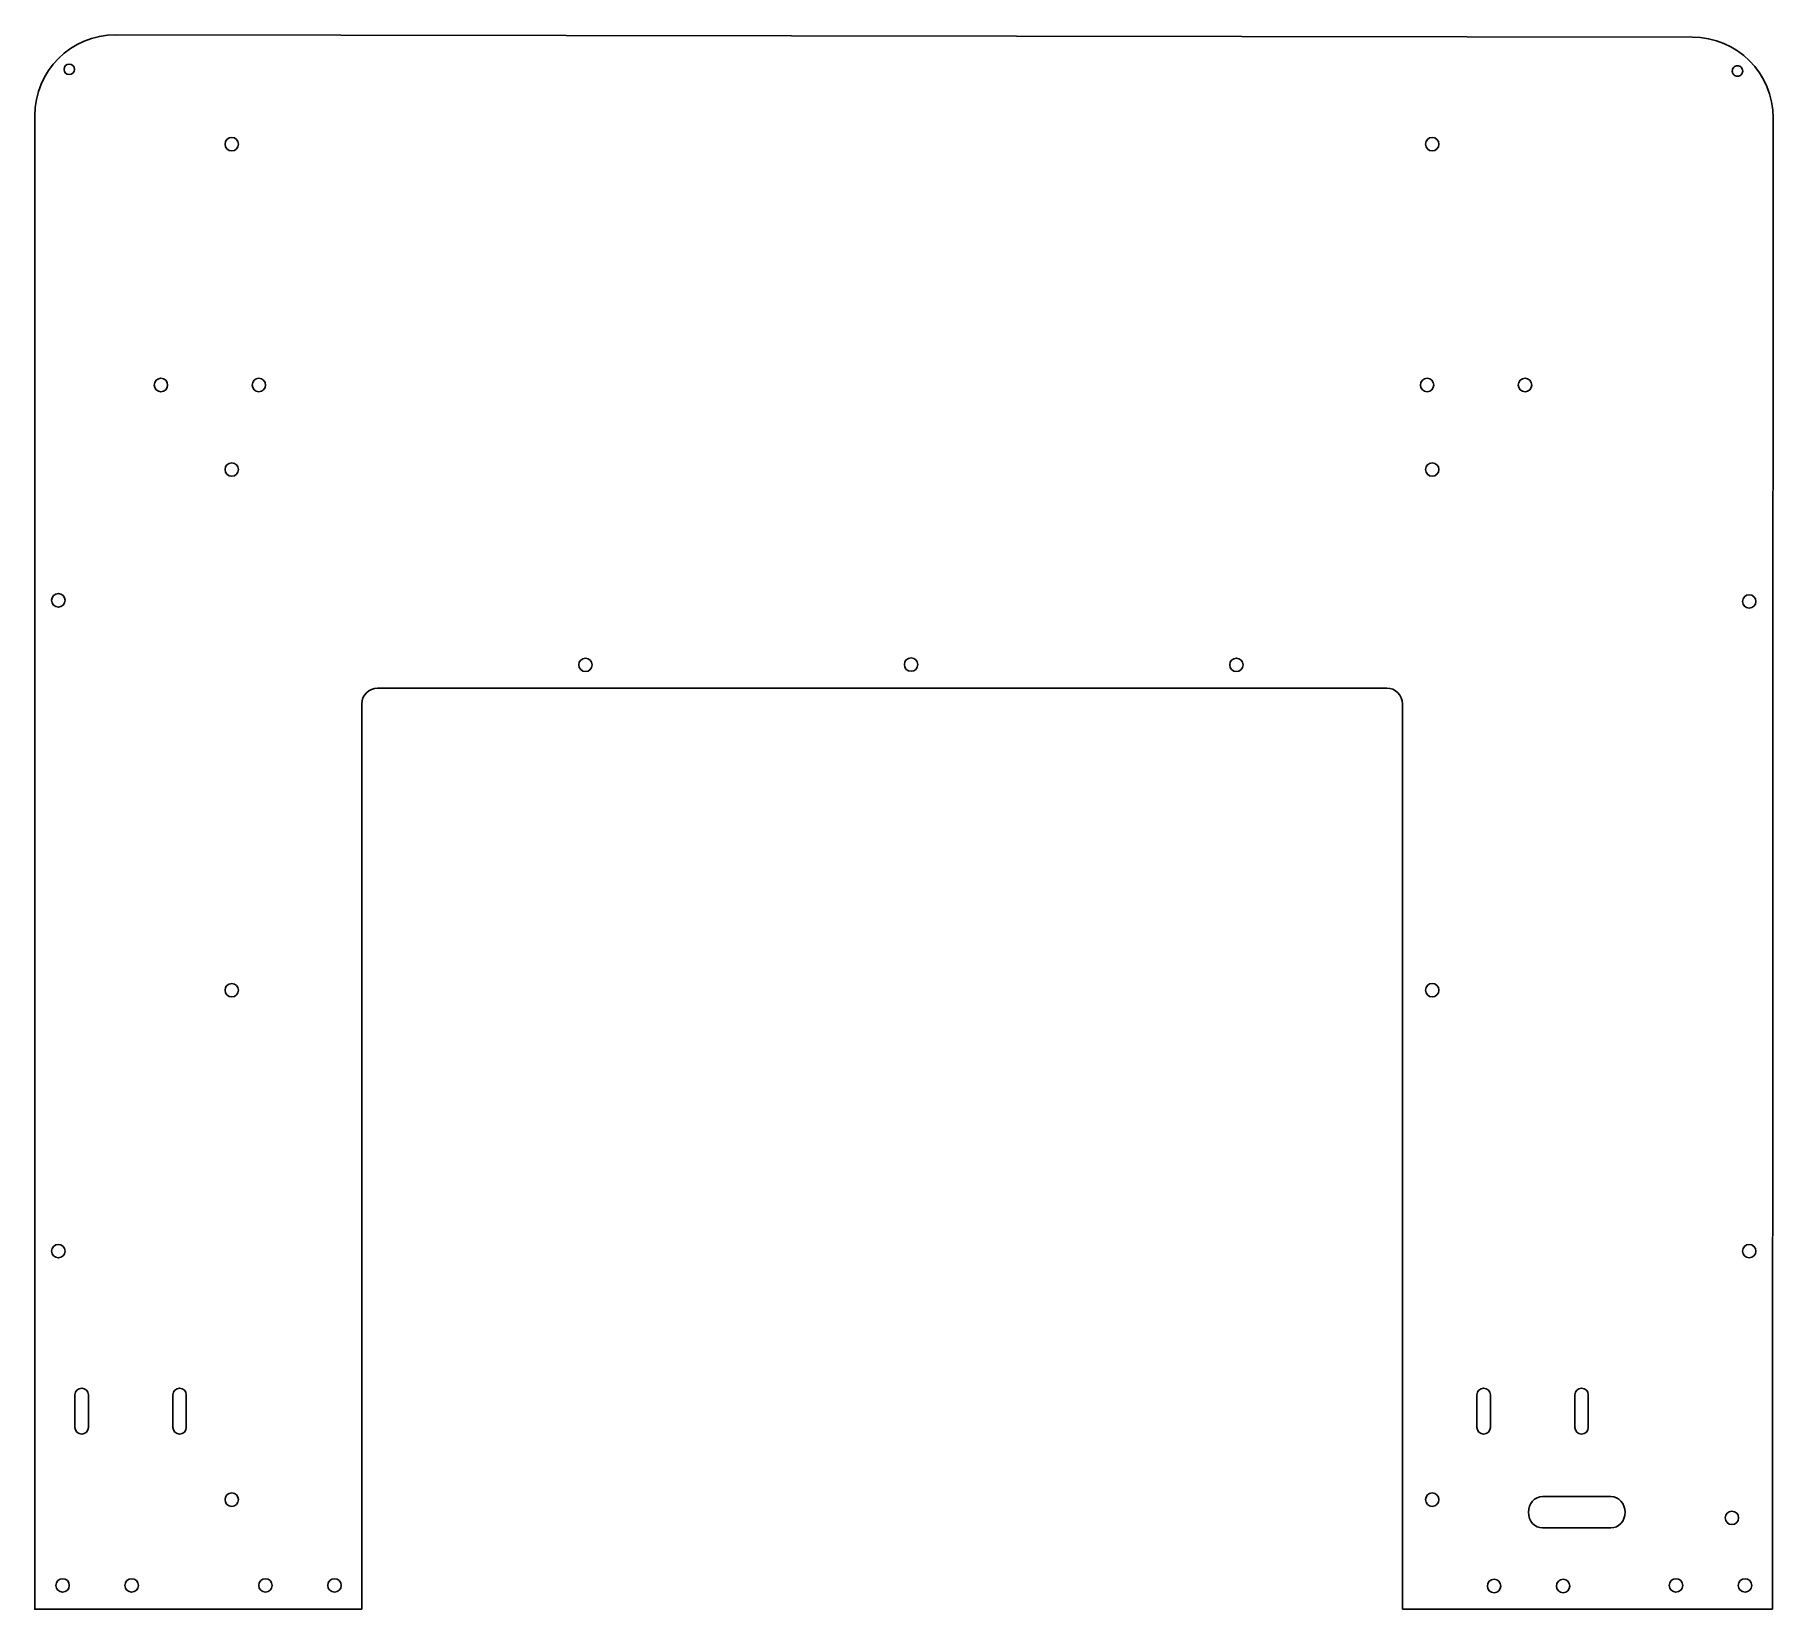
# Model space of a CAD drawing. Extents: x 0 to 535, y 0 to 484.
import ezdxf

# ---------------------------------------------------------------- set-up
doc = ezdxf.new("R2010")
doc.units = 0
doc.layers.get('0').update_dxf_attribs({"linetype": 'CONTINUOUS'})

msp = doc.modelspace()

# ---------------------------------------------------------------- linework, layer by layer
at = {"color": 7}
for points in [[(509.711031, 483.286048), (24.991302, 483.996398)], [(0.132292, 459.13744), (0.136587, 0.132428), (100.636588, 0.132428)], [(534.570037, 458.427023), (534.374325, 0.132296)], [(100.646901, 278.352611), (100.636582, 0.132428)], [(415.757383, 283.218342), (105.505995, 283.211701)], [(420.616509, 278.359254), (420.636353, 0.132349)], [(12.497752, 66.01358), (12.497752, 56.013579)], [(16.615752, 56.013579), (16.615752, 66.01358)], [(42.607454, 66.013914), (42.607454, 56.013918)], [(46.725456, 66.013914), (46.725456, 56.013918)], [(443.49114, 56.013262), (443.49114, 66.013255)], [(447.609142, 66.013255), (447.609142, 56.013262)], [(473.600856, 66.013594), (473.600856, 56.013592)], [(477.718857, 66.013594), (477.718857, 56.013592)], [(484.692824, 34.793334), (463.641701, 34.793334)], [(484.692824, 25.102824), (463.641701, 25.102824)], [(420.6363, 0.132349), (534.374325, 0.132296)]]:
    msp.add_lwpolyline(points, dxfattribs=at)
for points in [[(0.132292, 459.13744), (0.132292, 472.866685), (11.262063, 483.996398), (24.991302, 483.996398)], [(509.711031, 483.286048), (523.440286, 483.286048), (534.570037, 472.156268), (534.570037, 458.427023)], [(9.126975, 473.372219), (9.126979, 474.260872), (9.847377, 474.981266), (10.736032, 474.981266)], [(10.736032, 471.763168), (9.847377, 471.763168), (9.126979, 472.483563), (9.126975, 473.372219)], [(10.736032, 474.981266), (11.624685, 474.981264), (12.34508, 474.260869), (12.345083, 473.372219)], [(12.345083, 473.372219), (12.34508, 472.483565), (11.624685, 471.763171), (10.736032, 471.763168)], [(522.442251, 473.997035), (522.140494, 473.695278), (521.970949, 473.286009), (521.970949, 472.85926)], [(521.970949, 472.85926), (521.970949, 472.432514), (522.140494, 472.023243), (522.442251, 471.721489)], [(523.580013, 474.468311), (523.153266, 474.468311), (522.744009, 474.298789), (522.442251, 473.997035)], [(522.442251, 471.721489), (522.744009, 471.419734), (523.153266, 471.25021), (523.580013, 471.250213)], [(524.7178, 473.997035), (524.416043, 474.298789), (524.006759, 474.468311), (523.580013, 474.468311)], [(523.580013, 471.250213), (524.006759, 471.25021), (524.416043, 471.419734), (524.7178, 471.721489)], [(525.189076, 472.85926), (525.189076, 473.286009), (525.019558, 473.695278), (524.7178, 473.997035)], [(524.7178, 471.721489), (525.019558, 472.023243), (525.189076, 472.432514), (525.189076, 472.85926)], [(58.618035, 450.382446), (58.618035, 451.528862), (59.530866, 452.441574), (60.677213, 452.441574)], [(60.677213, 448.323252), (59.530866, 448.323252), (58.618035, 449.236094), (58.618035, 450.382446)], [(60.677213, 452.441574), (61.823552, 452.441574), (62.736396, 451.528862), (62.736396, 450.382446)], [(62.736396, 450.382446), (62.736396, 449.236094), (61.823552, 448.323252), (60.677213, 448.323252)], [(427.668052, 450.382446), (427.668052, 451.528862), (428.580864, 452.441574), (429.727224, 452.441574)], [(429.727224, 448.323252), (428.580864, 448.323252), (427.668052, 449.236094), (427.668052, 450.382446)], [(429.727224, 452.441574), (430.873558, 452.441574), (431.786397, 451.528862), (431.786397, 450.382446)], [(431.786397, 450.382446), (431.786397, 449.236094), (430.873558, 448.323252), (429.727224, 448.323252)], [(36.868028, 376.358451), (36.868028, 377.504869), (37.780848, 378.417578), (38.927208, 378.417578)], [(38.927208, 374.299257), (37.780848, 374.299257), (36.868028, 375.212101), (36.868028, 376.358451)], [(38.927208, 378.417578), (40.073542, 378.417578), (40.986386, 377.504869), (40.986386, 376.358451)], [(40.986386, 376.358451), (40.986386, 375.212101), (40.073542, 374.299257), (38.927208, 374.299257)], [(66.968031, 376.358451), (66.968031, 377.504869), (67.880851, 378.417578), (69.027209, 378.417578)], [(69.027209, 374.299257), (67.880851, 374.299257), (66.968031, 375.212101), (66.968031, 376.358451)], [(69.027209, 378.417578), (70.173537, 378.417578), (71.086387, 377.504869), (71.086387, 376.358451)], [(71.086387, 376.358451), (71.086387, 375.212101), (70.173537, 374.299257), (69.027209, 374.299257)], [(426.106031, 376.358451), (426.106031, 377.504869), (427.018843, 378.417578), (428.165204, 378.417578)], [(428.165204, 374.299257), (427.018843, 374.299257), (426.106031, 375.212101), (426.106031, 376.358451)], [(428.165204, 378.417578), (429.311537, 378.417578), (430.224376, 377.504869), (430.224376, 376.358451)], [(430.224376, 376.358451), (430.224376, 375.212101), (429.311537, 374.299257), (428.165204, 374.299257)], [(456.20601, 376.358451), (456.20601, 377.504869), (457.118849, 378.417578), (458.265209, 378.417578)], [(458.265209, 374.299257), (457.118849, 374.299257), (456.20601, 375.212101), (456.20601, 376.358451)], [(458.265209, 378.417578), (459.411516, 378.417578), (460.324382, 377.504869), (460.324382, 376.358451)], [(460.324382, 376.358451), (460.324382, 375.212101), (459.411516, 374.299257), (458.265209, 374.299257)], [(58.618035, 350.382429), (58.618035, 351.528847), (59.530866, 352.441623), (60.677213, 352.441623)], [(60.677213, 348.323235), (59.530866, 348.323235), (58.618035, 349.236079), (58.618035, 350.382429)], [(60.677213, 352.441623), (61.823557, 352.441623), (62.736396, 351.528847), (62.736396, 350.382429)], [(62.736396, 350.382429), (62.736396, 349.236079), (61.823557, 348.323235), (60.677213, 348.323235)], [(427.668052, 350.382429), (427.668052, 351.528847), (428.580864, 352.441623), (429.727224, 352.441623)], [(429.727224, 348.323235), (428.580864, 348.323235), (427.668052, 349.236079), (427.668052, 350.382429)], [(429.727224, 352.441623), (430.873558, 352.441623), (431.786397, 351.528847), (431.786397, 350.382429)], [(431.786397, 350.382429), (431.786397, 349.236079), (430.873558, 348.323235), (429.727224, 348.323235)], [(5.31803, 310.192417), (5.31803, 311.338833), (6.230862, 312.25161), (7.377209, 312.25161)], [(7.377209, 308.133222), (6.230862, 308.133222), (5.31803, 309.046065), (5.31803, 310.192417)], [(7.377209, 312.25161), (8.523555, 312.25161), (9.436393, 311.338833), (9.436393, 310.192417)], [(9.436393, 310.192417), (9.436393, 309.046065), (8.523555, 308.133222), (7.377209, 308.133222)], [(525.118036, 309.842445), (525.118036, 310.988861), (526.030874, 311.901573), (527.177235, 311.901573)], [(527.177235, 311.901573), (528.323542, 311.901573), (529.236407, 310.988861), (529.236407, 309.842445)], [(527.177235, 307.78325), (526.030874, 307.78325), (525.118036, 308.696094), (525.118036, 309.842445)], [(529.236407, 309.842445), (529.236407, 308.696094), (528.323542, 307.78325), (527.177235, 307.78325)], [(167.368031, 290.340248), (167.368031, 291.486664), (168.280862, 292.399441), (169.427209, 292.399441)], [(169.427209, 288.281053), (168.280862, 288.281053), (167.368031, 289.193897), (167.368031, 290.340248)], [(169.427209, 292.399441), (170.573556, 292.399441), (171.486395, 291.486664), (171.486395, 290.340248)], [(171.486395, 290.340248), (171.486395, 289.193897), (170.573556, 288.281053), (169.427209, 288.281053)], [(267.468029, 290.440283), (267.468029, 291.586633), (268.380868, 292.499411), (269.527202, 292.499411)], [(269.527202, 288.381022), (268.380868, 288.381022), (267.468029, 289.293932), (267.468029, 290.440283)], [(269.527202, 292.499411), (270.673562, 292.499411), (271.586401, 291.586633), (271.586401, 290.440283)], [(271.586401, 290.440283), (271.586401, 289.293932), (270.673562, 288.381022), (269.527202, 288.381022)], [(367.468041, 290.340266), (367.468041, 291.486615), (368.380853, 292.399392), (369.527213, 292.399392)], [(369.527213, 288.281071), (368.380853, 288.281071), (367.468041, 289.193915), (367.468041, 290.340266)], [(369.527213, 292.399392), (370.673547, 292.399392), (371.586386, 291.486615), (371.586386, 290.340266)], [(371.586386, 290.340266), (371.586386, 289.193915), (370.673547, 288.281071), (369.527213, 288.281071)], [(100.646901, 278.352611), (100.646901, 281.036219), (102.822395, 283.211702), (105.505995, 283.211702)], [(415.757383, 283.218342), (418.440972, 283.218342), (420.616509, 281.04286), (420.616509, 278.359254)], [(58.618035, 190.377423), (58.618035, 191.523841), (59.530866, 192.436617), (60.677213, 192.436617)], [(60.677213, 192.436617), (61.823557, 192.436617), (62.736396, 191.523841), (62.736396, 190.377423)], [(427.668052, 190.380479), (427.668052, 191.526828), (428.580891, 192.439606), (429.727251, 192.439606)], [(429.727251, 192.439606), (430.873584, 192.439606), (431.786423, 191.526828), (431.786423, 190.380479)], [(60.677213, 188.318229), (59.530866, 188.318229), (58.618035, 189.231073), (58.618035, 190.377423)], [(62.736396, 190.377423), (62.736396, 189.231073), (61.823557, 188.318229), (60.677213, 188.318229)], [(429.727251, 188.321285), (428.580891, 188.321285), (427.668052, 189.234126), (427.668052, 190.380479)], [(431.786423, 190.380479), (431.786423, 189.234126), (430.873584, 188.321285), (429.727251, 188.321285)], [(5.31803, 110.192464), (5.31803, 111.338848), (6.230862, 112.251611), (7.377214, 112.251611)], [(7.377214, 112.251611), (8.523555, 112.251611), (9.436393, 111.338848), (9.436393, 110.192464)], [(525.118036, 110.192451), (525.118036, 111.338835), (526.030874, 112.251597), (527.177235, 112.251597)], [(527.177235, 112.251597), (528.323542, 112.251597), (529.236407, 111.338835), (529.236407, 110.192451)], [(7.377214, 108.133257), (6.230862, 108.133257), (5.31803, 109.046102), (5.31803, 110.192464)], [(9.436393, 110.192464), (9.436393, 109.046102), (8.523555, 108.133257), (7.377214, 108.133257)], [(527.177235, 108.133244), (526.030874, 108.133244), (525.118036, 109.046094), (525.118036, 110.192451)], [(529.236407, 110.192451), (529.236407, 109.046094), (528.323542, 108.133244), (527.177235, 108.133244)], [(12.497752, 66.01358), (12.497667, 67.150826), (13.419513, 68.072806), (14.556752, 68.072891)], [(14.556752, 68.072891), (15.69399, 68.072806), (16.615837, 67.150826), (16.615752, 66.01358)], [(42.607454, 66.013914), (42.607369, 67.151151), (43.529215, 68.073137), (44.666455, 68.073221)], [(44.666455, 68.073221), (45.803692, 68.073137), (46.72554, 67.151151), (46.725456, 66.013914)], [(443.49114, 66.013255), (443.491061, 67.150495), (444.412896, 68.072478), (445.550128, 68.072565)], [(445.550128, 68.072565), (446.687386, 68.072478), (447.609221, 67.150495), (447.609142, 66.013255)], [(473.600856, 66.013594), (473.60075, 67.150834), (474.522611, 68.072817), (475.659843, 68.072904)], [(475.659843, 68.072904), (476.797076, 68.072817), (477.718937, 67.150834), (477.718857, 66.013594)], [(14.556749, 53.954274), (13.41951, 53.954359), (12.497662, 54.876342), (12.497752, 56.013579)], [(16.615752, 56.013579), (16.615835, 54.876342), (15.693988, 53.954359), (14.556749, 53.954274)], [(44.666452, 53.954613), (43.529212, 53.954697), (42.607364, 54.87668), (42.607454, 56.013918)], [(46.725456, 56.013918), (46.725546, 54.87668), (45.803697, 53.954697), (44.666452, 53.954613)], [(445.550128, 53.953946), (444.412896, 53.954031), (443.491061, 54.876016), (443.49114, 56.013262)], [(447.609142, 56.013262), (447.609221, 54.876016), (446.687386, 53.954031), (445.550128, 53.953946)], [(475.659843, 53.954287), (474.522611, 53.954372), (473.60075, 54.876352), (473.600856, 56.013592)], [(477.718857, 56.013592), (477.718937, 54.876352), (476.797076, 53.954372), (475.659843, 53.954287)], [(58.618035, 33.802443), (58.618035, 34.948827), (59.530866, 35.86159), (60.677213, 35.86159)], [(60.677213, 31.743231), (59.530866, 31.743231), (58.618035, 32.656086), (58.618035, 33.802443)], [(60.677213, 35.86159), (61.823552, 35.86159), (62.736396, 34.948827), (62.736396, 33.802443)], [(62.736396, 33.802443), (62.736396, 32.656086), (61.823552, 31.743231), (60.677213, 31.743231)], [(427.668052, 33.802443), (427.668052, 34.948827), (428.580891, 35.86159), (429.727224, 35.86159)], [(429.727224, 31.743231), (428.580891, 31.743231), (427.668052, 32.656086), (427.668052, 33.802443)], [(429.727224, 35.86159), (430.873584, 35.86159), (431.786423, 34.948827), (431.786423, 33.802443)], [(431.786423, 33.802443), (431.786423, 32.656086), (430.873584, 31.743231), (429.727224, 31.743231)], [(459.306556, 29.948086), (459.306768, 32.624243), (461.247672, 34.793535), (463.641701, 34.793334)], [(484.692824, 34.793334), (487.086854, 34.793538), (489.027758, 32.62424), (489.027996, 29.948086)], [(463.641701, 25.102824), (461.247672, 25.102613), (459.306768, 27.271931), (459.306556, 29.948086)], [(489.027996, 29.948086), (489.027758, 27.271905), (487.086854, 25.102613), (484.692824, 25.102824)], [(519.818034, 28.20845), (519.818034, 29.354811), (520.730847, 30.267597), (521.877207, 30.267597)], [(521.877207, 26.149225), (520.730847, 26.149225), (519.818034, 27.062064), (519.818034, 28.20845)], [(521.877207, 30.267597), (523.023541, 30.267597), (523.93638, 29.354811), (523.93638, 28.20845)], [(523.93638, 28.20845), (523.93638, 27.062064), (523.023541, 26.149225), (521.877207, 26.149225)], [(6.637027, 7.45845), (6.637027, 8.604836), (7.549864, 9.517596), (8.696211, 9.517596)], [(8.696211, 5.399224), (7.549864, 5.399224), (6.637027, 6.312089), (6.637027, 7.45845)], [(8.696211, 9.517596), (9.842551, 9.517596), (10.755395, 8.604836), (10.755395, 7.45845)], [(10.755395, 7.45845), (10.755395, 6.312089), (9.842551, 5.399224), (8.696211, 5.399224)], [(27.857031, 7.45845), (27.857031, 8.604836), (28.769865, 9.517596), (29.916204, 9.517596)], [(29.916204, 5.399224), (28.769865, 5.399224), (27.857031, 6.312089), (27.857031, 7.45845)], [(29.916204, 9.517596), (31.062556, 9.517596), (31.975392, 8.604836), (31.975392, 7.45845)], [(31.975392, 7.45845), (31.975392, 6.312089), (31.062556, 5.399224), (29.916204, 5.399224)], [(68.998033, 7.45845), (68.998033, 8.604836), (69.910859, 9.517596), (71.057211, 9.517596)], [(71.057211, 5.399224), (69.910859, 5.399224), (68.998033, 6.312089), (68.998033, 7.45845)], [(71.057211, 9.517596), (72.20355, 9.517596), (73.116389, 8.604836), (73.116389, 7.45845)], [(73.116389, 7.45845), (73.116389, 6.312089), (72.20355, 5.399224), (71.057211, 5.399224)], [(90.218032, 7.45845), (90.218032, 8.604836), (91.130863, 9.517596), (92.27721, 9.517596)], [(92.27721, 5.399224), (91.130863, 5.399224), (90.218032, 6.312089), (90.218032, 7.45845)], [(92.27721, 9.517596), (93.423557, 9.517596), (94.336393, 8.604836), (94.336393, 7.45845)], [(94.336393, 7.45845), (94.336393, 6.312089), (93.423557, 5.399224), (92.27721, 5.399224)], [(446.687042, 7.258451), (446.687042, 8.404838), (447.599855, 9.317597), (448.746215, 9.317597)], [(448.746215, 5.199225), (447.599855, 5.199225), (446.687042, 6.112091), (446.687042, 7.258451)], [(448.746215, 9.317597), (449.892549, 9.317597), (450.805388, 8.404838), (450.805388, 7.258451)], [(450.805388, 7.258451), (450.805388, 6.112091), (449.892549, 5.199225), (448.746215, 5.199225)], [(467.907023, 7.258451), (467.907023, 8.404838), (468.819862, 9.317597), (469.966222, 9.317597)], [(469.966222, 5.199225), (468.819862, 5.199225), (467.907023, 6.112091), (467.907023, 7.258451)], [(469.966222, 9.317597), (471.112529, 9.317597), (472.025394, 8.404838), (472.025394, 7.258451)], [(472.025394, 7.258451), (472.025394, 6.112091), (471.112529, 5.199225), (469.966222, 5.199225)], [(502.617049, 7.45845), (502.617049, 8.604836), (503.529861, 9.517596), (504.676221, 9.517596)], [(504.676221, 5.399224), (503.529861, 5.399224), (502.617049, 6.312089), (502.617049, 7.45845)], [(504.676221, 9.517596), (505.822555, 9.517596), (506.735394, 8.604836), (506.735394, 7.45845)], [(506.735394, 7.45845), (506.735394, 6.312089), (505.822555, 5.399224), (504.676221, 5.399224)], [(523.837029, 7.45845), (523.837029, 8.604836), (524.749868, 9.517596), (525.896228, 9.517596)], [(525.896228, 5.399224), (524.749868, 5.399224), (523.837029, 6.312089), (523.837029, 7.45845)], [(525.896228, 9.517596), (527.042562, 9.517596), (527.955401, 8.604836), (527.955401, 7.45845)], [(527.955401, 7.45845), (527.955401, 6.312089), (527.042562, 5.399224), (525.896228, 5.399224)]]:
    msp.add_open_spline(points, degree=3, dxfattribs=at)

doc.saveas('drawing.dxf')
